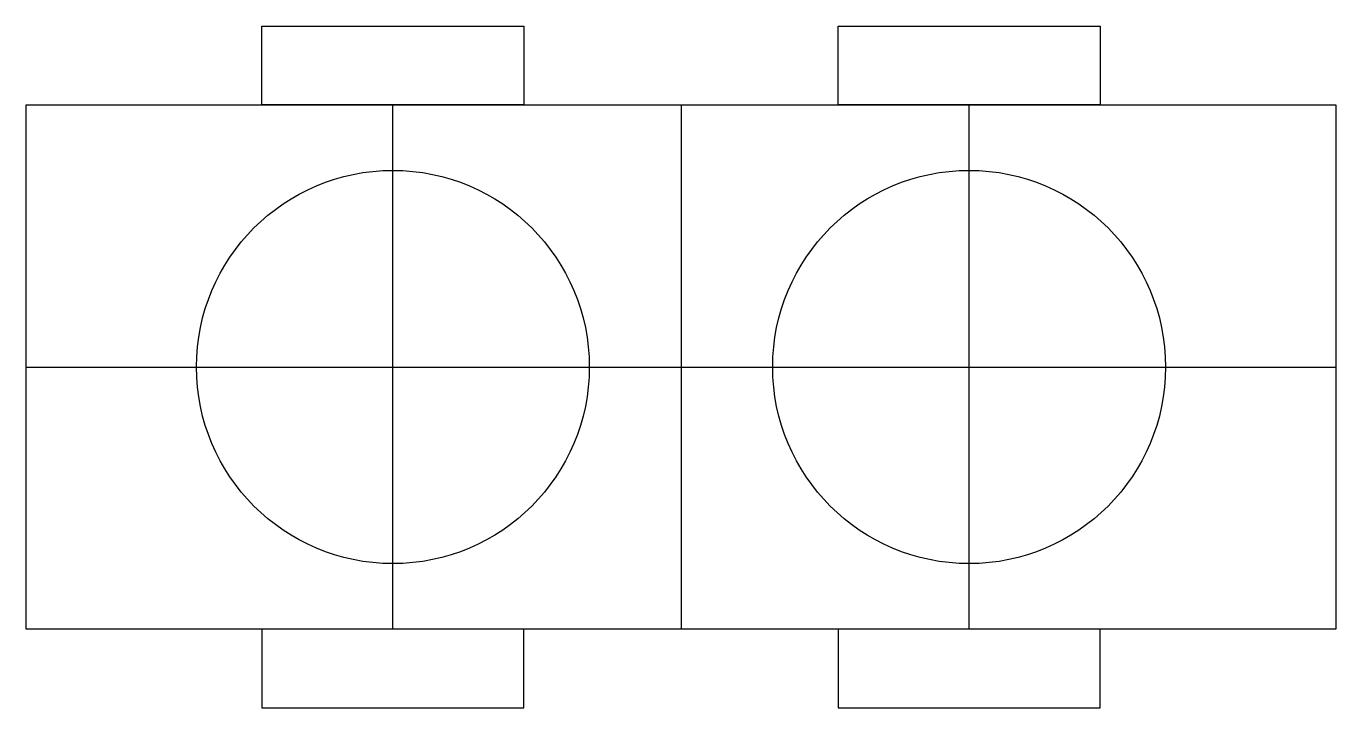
# Model space of a CAD drawing. Header units: millimetres. Extents: x 0 to 50, y -3 to 23.
import ezdxf

# ---------------------------------------------------------------- set-up
doc = ezdxf.new("R2010")
doc.units = ezdxf.units.MM
doc.layers.get('0').update_dxf_attribs({"linetype": 'CONTINUOUS'})

msp = doc.modelspace()

# ---------------------------------------------------------------- linework, layer by layer
for p, q in [((14, 0), (14, 20)), ((25, 20), (25, 0)), ((36, 0), (36, 20)), ((0, 10), (50, 10))]:
    msp.add_line(p, q)
for points in [[(19, 20), (9, 20), (9, 23), (19, 23)], [(41, 20), (31, 20), (31, 23), (41, 23)], [(50, 0), (0, 0), (0, 20), (50, 20)], [(19, 0), (9, 0), (9, -3), (19, -3)], [(41, 0), (31, 0), (31, -3), (41, -3)]]:
    msp.add_lwpolyline(points, close=True)
for centre in [(14, 10), (36, 10)]:
    msp.add_circle(centre, 7.5)

doc.saveas('drawing.dxf')
